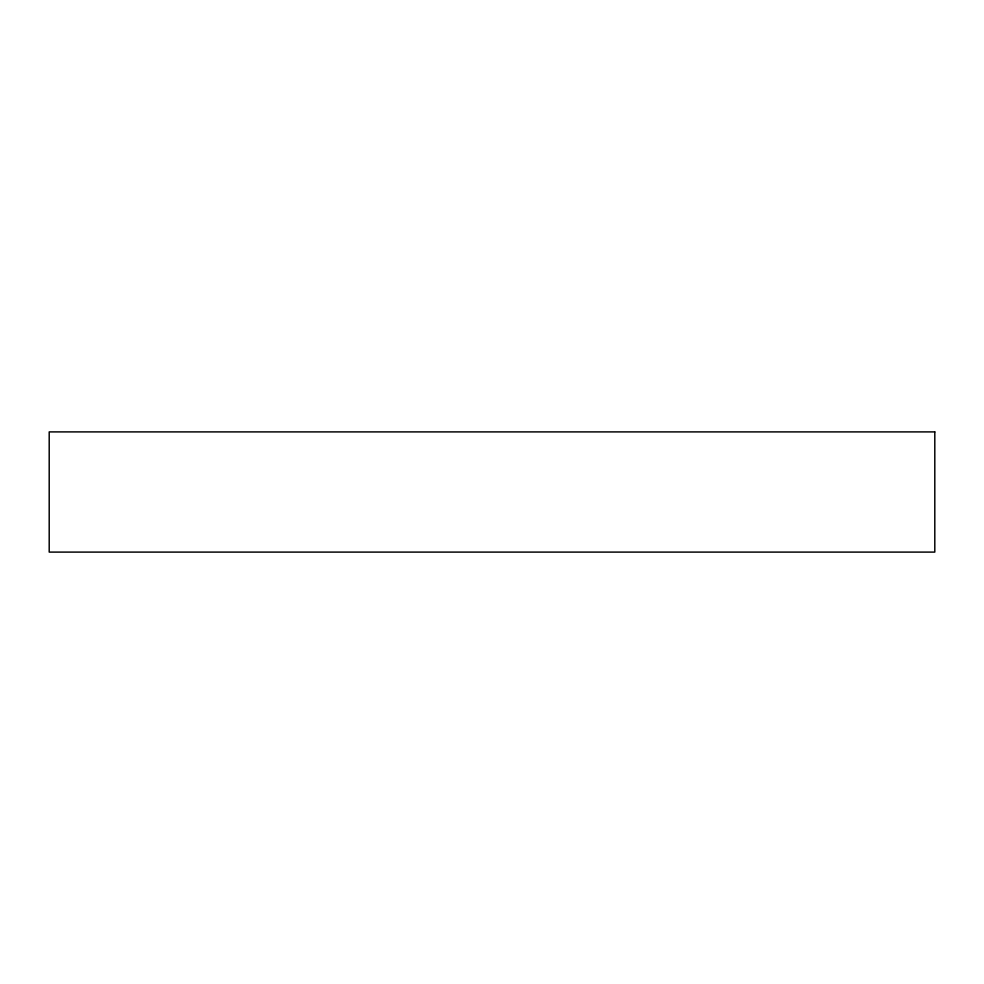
<?xml version="1.0" encoding="UTF-8"?>
<svg xmlns="http://www.w3.org/2000/svg" width="984" height="984" viewBox="0 0 984 984"><rect width="100%" height="100%" fill="white"/><g stroke="black" fill="none" stroke-linecap="round" stroke-linejoin="round"><path stroke-width="1.48" d="M934.8 431.902L49.2 431.902L49.2 552.098L934.8 552.098L934.8 431.902"/></g></svg>
